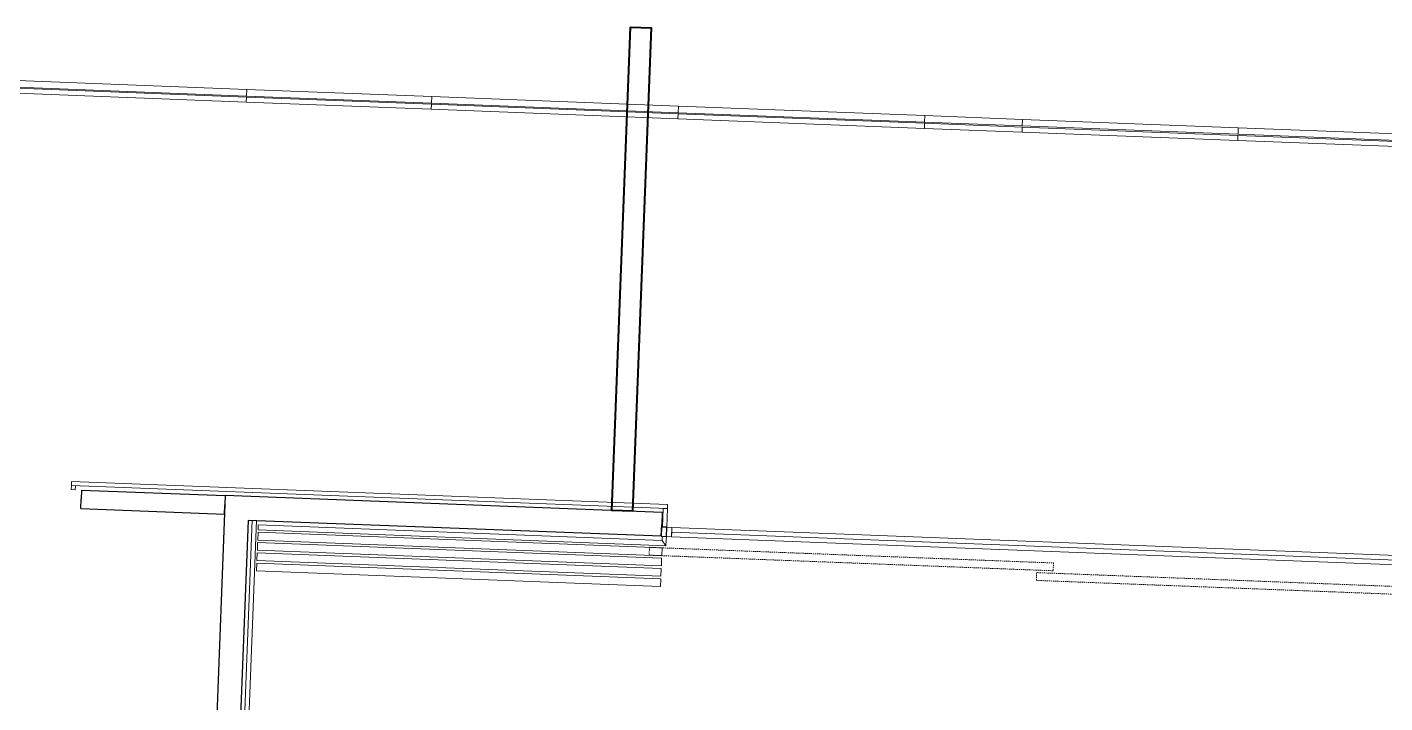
# Model space of a CAD drawing. Header units: millimetres. Extents: x 32078 to 83548, y -4690 to 56252.
# Drawn here: x 37767 to 44369, y 23456 to 26744 of the extents above; entities that cross this region are included whole.
import ezdxf

# ---------------------------------------------------------------- set-up
doc = ezdxf.new("R2010")
doc.units = ezdxf.units.MM
doc.header["$MEASUREMENT"] = 0
doc.linetypes.add('DGN Style 2', pattern=[10, 6, -4])
for name, color, linetype, lineweight in [('GLAZ', 4, 'Continuous', 0), ('PRTN-FULL', 6, 'Continuous', 30), ('WALL-LNIG', 1, 'Continuous', 0), ('WALL-OPER', 6, 'Continuous', 0)]:
    doc.layers.add(name, color=color, linetype=linetype, lineweight=lineweight)

# ---------------------------------------------------------------- blocks, each defined once
blk = doc.blocks.new('*U96')
at = {"lineweight": -2, "flags": 128}
for points in [[(-4756.4, 240), (-2791.6, 164), (-2790.1, 202), (-4754.9, 277.9), (-4756.4, 240)], [(-4758.3, 190), (-2793.5, 114.1), (-2792.1, 152), (-4756.8, 228), (-4758.3, 190)], [(-4760.2, 140), (-2795.5, 64.1), (-2794, 102.1), (-4758.8, 178), (-4760.2, 140)], [(-4762.2, 90.1), (-2797.4, 14.1), (-2795.9, 52.1), (-4760.7, 128.1), (-4762.2, 90.1)]]:
    blk.add_lwpolyline(points, close=True, dxfattribs=at)
at = {"color": 251, "linetype": 'DGN Style 2', "lineweight": -2, "flags": 128}
for points in [[(-2852.8, 166.4), (-888, 90.5), (-886.6, 128.4), (-2851.4, 204.4), (-2852.8, 166.4)], [(-969.9, 43.6), (994.9, -32.3), (996.3, 5.6), (-968.4, 81.6), (-969.9, 43.6)]]:
    blk.add_lwpolyline(points, close=True, dxfattribs=at)

msp = doc.modelspace()

# ---------------------------------------------------------------- linework, layer by layer
at = {"layer": 'GLAZ'}
for p, q in [((40902.2, 24309.8), (40901.3, 24287.3)), ((40902.2, 24309.8), (48461.5, 24017.7)), ((40900.4, 24264.8), (40901.3, 24287.3)), ((40900.4, 24264.8), (48459.8, 23972.7)), ((40901.3, 24287.3), (48460.7, 23995.2))]:
    msp.add_line(p, q, dxfattribs=at)
at = {"layer": 'GLAZ', "flags": 128}
msp.add_lwpolyline([(40877.2, 24310.8), (40902.2, 24309.8), (40900.4, 24264.8), (40875.4, 24265.8), (40877.2, 24310.8)], close=True, dxfattribs=at)
at = {"layer": 'PRTN-FULL'}
for p, q in [((38027.6, 24401.9), (38029.3, 24446.9)), ((38031.1, 24491.8), (38029.3, 24446.9)), ((38031.1, 24491.8), (38730.5, 24464.8)), ((38730.5, 24464.8), (38514.3, 18868)), ((38730.5, 24464.8), (38728.8, 24419.8)), ((40854.9, 24382.7), (38730.5, 24464.8)), ((38027.6, 24401.9), (38727.1, 24374.9)), ((38727.1, 24374.9), (38728.8, 24419.8)), ((40854.9, 24382.7), (40852.7, 24324.7)), ((38842, 24344.4), (38630.2, 18863.5)), ((40850.5, 24266.8), (38842, 24344.4)), ((40850.5, 24266.8), (40852.7, 24324.7))]:
    msp.add_line(p, q, dxfattribs=at)
at = {"layer": 'PRTN-FULL', "flags": 128}
msp.add_lwpolyline([(40877.2, 24310.8), (40852.2, 24311.7), (40850.5, 24266.8), (40875.4, 24265.8), (40877.2, 24310.8)], close=True, dxfattribs=at)
at = {"layer": 'WALL-LNIG', "flags": 128}
for points in [[(37634.9, 26455.2), (38834, 26408.9), (38835.2, 26440.9), (37636.1, 26487.2), (37634.9, 26455.2)], [(38835.2, 26440.9), (39734.5, 26406.1), (39733.3, 26374.2), (38834, 26408.9), (38835.2, 26440.9)], [(39734.5, 26406.1), (40933.7, 26359.8), (40932.4, 26327.8), (39733.3, 26374.2), (39734.5, 26406.1)], [(40933.7, 26359.8), (42132.8, 26313.4), (42131.5, 26281.5), (40932.4, 26327.8), (40933.7, 26359.8)], [(42132.8, 26313.4), (42607.4, 26295.1), (42606.2, 26263.1), (42131.5, 26281.5), (42132.8, 26313.4)], [(42607.4, 26295.1), (43656.6, 26254.6), (43655.4, 26222.6), (42606.2, 26263.1), (42607.4, 26295.1)], [(43655.4, 26222.6), (44554.7, 26187.7), (44555.9, 26219.7), (43656.6, 26254.6), (43655.4, 26222.6)], [(37981.9, 24513.7), (38001.9, 24513), (38001.1, 24493), (37981.1, 24493.8), (37981.9, 24513.7)], [(37982.7, 24533.7), (40881.5, 24421.7), (40880.7, 24401.7), (37981.9, 24513.7), (37982.7, 24533.7)], [(40860.7, 24402.5), (40880.7, 24401.7), (40877.2, 24310.8), (40857.2, 24311.5), (40860.7, 24402.5)], [(38681.6, 19677.1), (38862, 24343.6), (38882, 24342.9), (38701.6, 19676.3), (38681.6, 19677.1)], [(38891.2, 24322.5), (40854.7, 24246.6), (40873.7, 24220.8), (38890.2, 24297.5), (38891.2, 24322.5)], [(40855.5, 24266.6), (40875.4, 24265.8), (40874.7, 24245.8), (40873.7, 24220.8), (40854.7, 24246.6), (40855.5, 24266.6)]]:
    msp.add_lwpolyline(points, close=True, dxfattribs=at)
at = {"layer": 'WALL-LNIG', "lineweight": 0, "flags": 128}
for points in [[(37634.7, 26450.2), (38833.8, 26403.8), (38832.8, 26378.8), (37633.7, 26425.2), (37634.7, 26450.2)], [(38833.8, 26403.8), (39733.1, 26369.1), (39732.1, 26344.1), (38832.8, 26378.8), (38833.8, 26403.8)], [(39733.1, 26369.1), (40932.2, 26322.7), (40931.3, 26297.8), (39732.1, 26344.1), (39733.1, 26369.1)], [(40932.2, 26322.7), (42131.3, 26276.4), (42130.4, 26251.4), (40931.3, 26297.8), (40932.2, 26322.7)], [(42131.3, 26276.4), (42606, 26258.1), (42605, 26233.1), (42130.4, 26251.4), (42131.3, 26276.4)], [(42606, 26258.1), (43655.2, 26217.5), (43654.2, 26192.5), (42605, 26233.1), (42606, 26258.1)], [(43655.2, 26217.5), (44554.5, 26182.7), (44553.6, 26157.8), (43654.2, 26192.5), (43655.2, 26217.5)]]:
    msp.add_lwpolyline(points, close=True, dxfattribs=at)
at = {"layer": 'WALL-OPER', "lineweight": 40, "flags": 128}
msp.add_lwpolyline([(40710.1, 24388.3), (40610.2, 24392.1), (40701.1, 26744), (40801, 26740.1), (40710.1, 24388.3)], close=True, dxfattribs=at)

# ---------------------------------------------------------------- block references
at = {"layer": 'WALL-LNIG', "color": 251, "linetype": 'DGN Style 2'}
msp.add_blockref('*U96', (43644.7, 24008.6), dxfattribs=at)

doc.saveas('drawing.dxf')
